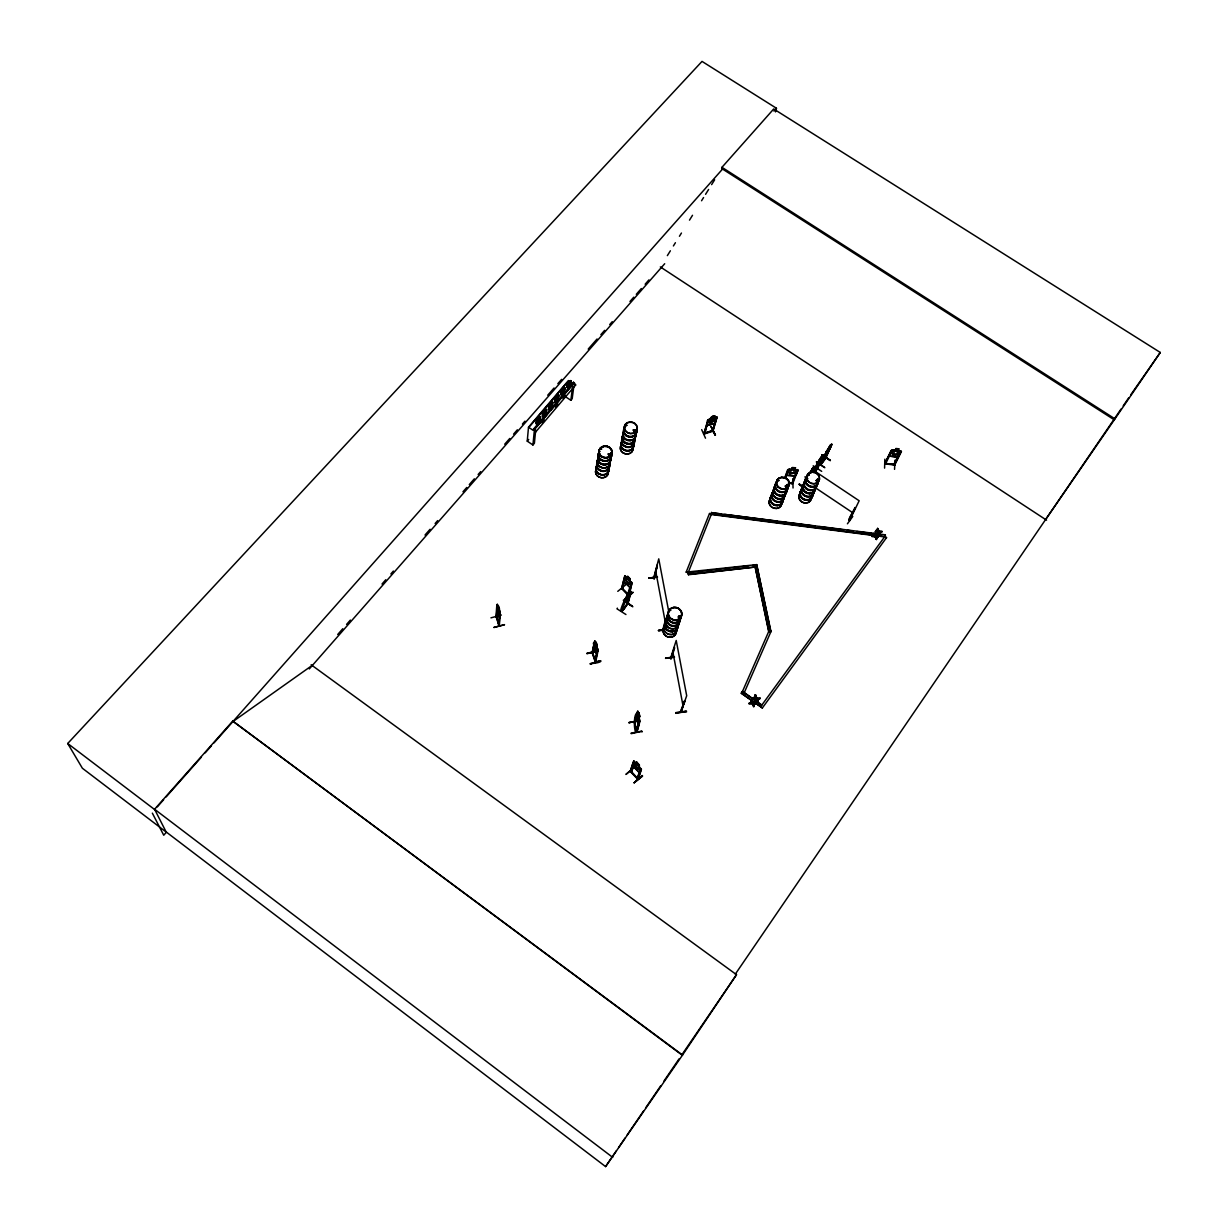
<?xml version="1.0" encoding="UTF-8"?>
<svg xmlns="http://www.w3.org/2000/svg" width="1228" height="1228" viewBox="0 0 1228 1228"><rect width="100%" height="100%" fill="white"/><g stroke="black" fill="none" stroke-linecap="round" stroke-linejoin="round"><path stroke-width="1.5" d="M634.277 721.803L636.871 731.765L636.104 731.028M634.661 721.527L634.523 722.724M636.687 732.088L639.941 721.511L638.545 714.742L638.499 720.253M631.085 733.116L641.952 731.213L631.207 733.669M680.604 711.196L684.656 701.004L681.264 712.056L680.665 710.966M680.788 710.828L681.402 711.703L681.264 710.766M898.405 450.538L901.444 451.505L894.46 465.12L893.585 464.967L894.89 464.598M899.341 455.741L897.376 457.108L889.701 456.202L889.44 454.514M893.585 464.967L899.955 451.935M900.554 450.799L891.497 450.185L884.728 463.862L885.756 464.015L884.974 463.002M670.795 657.533L670.902 658.822L671.332 657.471M671.286 658.561L671.24 657.41M892.817 449.847L895.166 450.093L895.949 448.496L899.188 448.849L898.267 450.569L899.663 451.305L898.205 454.253L895.933 455.312L892.848 454.928L891.82 453.47L893.247 450.507L895.089 450.031M893.769 465.028L894.905 464.291M894.552 469.357L894.966 460.208M897.438 457.062L889.701 456.095M663.427 628.659L663.657 629.55M885.695 463.601L891.881 450.937L890.975 450.814L884.713 463.816L885.142 463.033M890.975 450.814L891.881 450.937M884.59 468.129L884.835 459.211M653.68 577.759L654.401 578.557M654.34 578.541L654.125 577.713C662.184 544.587 652.36 587.184 653.864 577.237M885.096 536.989L885.357 534.825L711.457 512.705L711.304 514.501L885.096 536.989L885.357 534.825M638.345 724.934L636.749 714.512L638.806 724.812M675.83 713.345L686.513 711.15L675.799 712.624M490.939 617.853L501.377 615.028M848.932 519.858L849.883 520.488L849.346 519.644M849.116 519.597L849.853 520.012M493.963 627.539L504.462 624.607M496.818 605.327L495.959 616.778C498.89 621.46 496.02 601.505 497.478 606.125M496.327 617.623L497.34 604.237L497.233 610.562L500.088 617.623M499.274 608.397L498.399 605.711L497.678 608.597L499.627 614.798L499.458 608.689M499.32 610.577L499.121 613.186L498.384 607.568L500.072 612.358L497.248 604.391M500.195 614.829L499.55 614.031L498.645 625.374L499.458 625.681M499.919 613.939L498.998 626.111L496.02 616.149M885.296 536.621L711.426 514.118C706.653 512.061 712.961 516.604 711.58 512.322M535.7 430.015L534.395 443.247L532.937 444.981L527.242 441.159L528.5 427.221L568.38 380.573L573.23 383.781L557.051 402.753M536.759 423.568L538.647 419.7L538.739 421.634L536.82 423.43L538.923 421.787M820.381 461.682L816.175 467.07M532.937 444.981L534.211 431.749L535.853 431.765L575.656 384.993L574.29 382.829L573.43 382.261L533.566 429.032L533.413 430.506L528.5 427.221M544.833 412.47L543.221 414.343L543.375 416.783L544.833 412.47L544.91 414.404L543.252 416.338M538.033 421.542L539.599 422.432L537.557 424.827L536.329 423.537M536.912 423.675L538.923 419.884M537.557 424.827L536.375 423.107M539.445 422.493L538.248 420.928M543.789 417.013L542.546 415.878M543.497 416.43L545.109 412.654M549.238 409.369L551.05 407.22L550.973 405.255L550.819 407.251M548.701 408.663L549.868 410.367L548.655 409.093M549.668 409.446L549.653 407.312L551.249 405.44M557.374 398.271L555.793 400.128C554.949 406.023 558.233 394.019 557.159 400.052L555.256 401.802L557.266 400.236M563.284 393.052L561.61 392.791L561.503 394.787L563.191 390.949L561.411 394.664L563.145 393.236M637.608 778.322L640.448 769.112L641.154 769.849L640.448 769.112M637.946 779.366L641.43 769.02L638.222 779.105L630.747 770.892M824.924 455.373L824.663 456.248L830.251 448.45M554.81 401.495L556.054 402.63M641.338 769.096L633.694 761.053L630.24 771.537L631.284 771.783M567.52 387.695C571.88 382.154 565.525 391.425 567.689 385.684L569.608 386.344L568.902 385.884M703.613 433.791L704.78 433.76L708.203 420.329L703.751 434.083L713.054 431.228M712.961 430.475L703.705 433.76L704.795 433.361M560.736 394.556L562.132 395.493M560.904 394.357L562.255 395.723L563.974 393.344L562.562 392.407M561.871 395.14L563.468 391.133M825.308 458.274L831.479 445.165L830.681 445.611M566.968 387.265L568.196 388.386M568.057 388.063L567.689 385.684M569.301 385.822L569.255 383.842M569.961 386.682L568.717 385.699M565.218 396.552L570.836 400.282L572.632 386.636M573.23 383.781L573.43 382.261M573.768 386.743L572.187 398.701L570.836 400.282M622.611 588.765L621.614 588.504L624.868 575.748M628.306 594.782L621.782 588.043L628.368 594.49M597.483 651.638L597.56 650.64L595.242 662.429L595.334 661.278M595.718 661.907L592.51 652.283M622.32 610.024L621.921 611.114M627.032 604.299L627.846 603.086M591.927 652.774L592.771 653.511L594.613 641.845L592.003 652.866M627.769 603.163L621.69 610.807M595.611 651.684L586.999 653.71M592.433 653.342L594.26 641.937M598.082 650.548L595.595 662.322L592.387 652.651L594.874 640.878L598.128 650.64L595.979 644.255L596.47 649.781L596.992 647.279M590.269 663.55C604.882 663.089 603.623 657.456 590.407 664.271M817.879 480.655L817.065 481.284L816.497 480.301M597.008 651.408L594.92 645.145L596.332 642.29L595.964 643.825L594.751 640.909M816.098 480.593L816.82 480.209M596.501 643.211L597.146 645.176M808.254 475.297L808.116 474.637M809.052 475.19L808.039 474.668M596.977 646.864L596.225 642.321M595.319 662.045L592.034 652.498M595.273 661.339L597.56 650.64M785.951 486.441L786.242 485.367M787.747 485.766L786.641 485.198L786.181 486.134M786.319 485.551L786.641 486.641L787.578 486.196M786.703 486.472L786.902 485.428M777.769 480.348L778.567 479.948M778.767 480.163L777.815 480.47M617.776 591.343L625.697 584.85M621.675 588.596L624.576 576.684L625.252 577.36L622.412 589.21M617.377 608.136L616.978 608.812L625.942 614.522M622.105 587.813L621.614 588.504L628.03 595.135M625.252 577.36L622.335 589.118L622.166 587.859M721.957 167.315L721.68 168.497L1114.303 419.838L1160.291 352.467L773.701 108.97L721.957 167.315L1114.978 418.871M625.328 601.152C649.305 618.59 605.558 587.997 632.328 606.356M621.583 611.176C617.423 613.11 630.793 586.815 628.951 593.677L630.133 593.124L627.569 604.468M622.043 611.406L624.837 599.172L622.55 610.73M629.365 596.148L632.927 592.31L625.451 599.341M627.308 577.605L627.646 576.162L630.056 578.649L629.642 580.169M628.49 593.446C627.661 590.161 632.865 582.763 630.824 583.622M631.1 583.392L629.135 593.615M629.15 594.122L631.929 583.024L624.791 575.64M627.048 604.36L628.675 597.775M629.411 593.907L632.021 583.085L631.376 581.78M666.727 617.193A6.907 6.34 17.2 0 0 673.497 626.065A6.907 6.34 17.2 0 0 679.391 617.239L679.683 616.272M680.082 617.085L680.128 616.609M623.962 602.917C623.962 605.22 631.545 595.396 631.085 591.528L628.045 603.7M667.203 619.833L667.449 618.989M669.705 610.562L670.841 610.423M657.456 577.206L648.768 577.974M633.832 430.276L634.354 431.488L635.336 430.721M635.459 430.583L634.339 430.982M775.497 111.901L776.449 108.264L702.017 61.4L67.709 743.493L82.383 768.252L166.194 832.077L154.59 809.252L232.737 721.082L682.538 1055.052L605.588 1166.6L166.102 831.893M653.68 577.866L658.761 558.863L668.815 611.943L663.32 628.843M654.324 578.68L657.21 566.062M626.74 425.21L626.065 424.75L626.771 425.287M608.904 455.051L609.057 454.16M608.781 454.698L610.07 455.174L609.057 453.992M610.439 454.913C608.52 457.63 608.873 452.564 608.551 454.882M601.551 449.095L600.784 449.202L601.474 448.773M701.679 429.646L705.501 438.196M703.844 434.052L707.911 419.822L717.075 417.198M707.758 421.971L704.55 433.499M716.2 416.783L714.082 417.474L714.665 415.739L711.595 416.752L708.663 422.509L709.845 423.353L714.65 420.728L715.51 417.658L714.128 417.566L714.543 415.816M711.887 431.243L712.915 430.46L704.55 432.962M637.961 721.22L629.012 722.494M712.24 431.519L716.599 417.766L715.878 418.318M712.915 430.921L716.124 419.408M712.9 431.366L717.137 417.044L716.154 416.86M663.826 630.394L658.454 630.593L663.78 629.688M634.308 721.696L637.839 711.165L634.415 723.092M634.968 722.432L637.685 713.007C631.652 711.826 634.968 749.571 639.235 722.402L639.42 721.389L639.235 722.402M663.811 628.398C661.57 632.712 666.927 613.447 667.157 618.759L664.532 627.631M639.496 715.939L639.358 717.505M637.854 722.448L639.711 716.384L639.02 712.931L639.711 716.384M636.196 730.906L639.036 721.45M639.42 721.389L636.442 731.09M748.942 565.862L688.094 572.862L686.176 572.141L756.694 564.619L770.846 630.992L768.682 631.576L755.097 566.707L768.835 631.238L742.188 692.116M688.463 574.735L688.202 572.509L688.463 574.735L755.036 567.044M633.188 762.189L630.21 771.46L637.869 779.273L631.161 772.044C632.681 770.831 633.755 759.671 633.894 762.91M674.464 656.98L665.576 658.361L674.464 657.21M639.128 772.381L640.417 772.09L639.174 772.489L633.172 766.287L633.786 761.16M631.361 772.028L634.185 762.665M670.611 657.824L670.81 658.761L674.479 647.079M634.339 767.561L625.927 774.438L634.001 767.239M636.764 762.127L636.396 763.294M636.841 762.266L635.674 765.965L638.069 768.436L639.251 764.737L636.687 762.22M663.473 629.81L663.442 628.444M674.648 647.985L671.47 658.162M639.358 764.798L639.358 769.756L635.383 766.886L634.385 764.645L635.06 762.481L636.472 763.417M642.213 775.497L634.062 782.865L642.52 776.035M634.17 782.727L642.52 776.065M654.033 578.419L654.278 577.206M637.163 778.721L640.156 769.373M681.11 711.058L684.088 702.6M784.554 478.291L787.547 470.109L788.468 470.171L785.475 478.352M785.475 478.03L787.869 471.736M551.172 407.635L549.392 407.128L549.561 409.154M791.569 469.219L792.26 467.607L795.56 467.745L794.946 469.326M770.693 631.33L756.694 564.619M756.939 566.829L688.57 574.382M792.827 478.659L793.042 488.007M791.876 483.617L797.601 470.723L796.68 470.662L791.876 483.663M792.95 482.85L792.72 483.678L797.985 470.109L789.266 469.081M686.176 572.141L709.523 513.411M688.094 572.862L711.426 514.118M803.388 487.27L799.305 484.108L803.557 486.948M804.862 476.909L807.855 478.674M805.261 482.328L803.296 487.102L799.29 484.124M809.16 473.701L812 469.219M813.228 465.765L821.701 471.352M812.276 469.449L814.747 466.625L812.875 470.846M811.247 472.857L813.796 466.87L812.967 468.513L813.765 467.914M812.414 471.399L814.21 467.592L813.396 468.052M816.374 462.05L824.817 467.684L816.482 461.82M813.243 472.381L817.618 462.25M813.535 472.58L817.971 462.081M821.793 456.847L822.361 455.189L818.646 460.776L823.374 455.051L817.587 468.85M820.857 457.461L817.679 463.831L821.179 459.272M816.712 469.249L822.453 455.25M817.004 469.449L822.499 455.818M825.799 451.95L826.597 451.505L820.457 464.783L825.891 457.706M820.949 464.89L820.749 464.967C817.664 468.037 833.106 438.549 830.297 446.01M825.584 458.689L831.939 444.106L830.189 448.512M830.312 460.5L821.931 454.744L830.389 460.316M814.901 472.227L817.802 468.19M741.236 693.206L762.373 707.942L741.236 693.206L742.541 691.303L761.79 705.133L743.892 692.669M770.846 630.992L768.835 631.238L770.739 632.067L744.122 692.976L742.326 691.794M770.739 632.067L768.682 631.576M820.519 464.598L825.922 457.353M752.442 703.721L749.003 703.598L752.442 703.721L753.7 706.944L753.148 703.721L755.819 703.997L753.148 703.721M752.196 702.999L749.479 702.953L752.104 703.214L751.106 700.666L752.104 703.214M751.567 700.037L752.81 703.23L756.202 703.537L752.902 703.015L751.567 700.037L751.014 700.866M756.233 698.625L752.887 698.302L756.325 698.41L757.599 701.633L756.325 698.41M756.08 697.704L753.378 697.642L755.987 697.918L754.99 695.37L755.987 697.918M756.694 697.918L755.45 694.741L756.694 697.918L760.086 698.241M756.939 698.64L759.702 698.686L756.939 698.64L758.044 701.019L757.031 698.425M754.253 706.115L753.056 703.936M854.78 507.778C857.328 506.581 848.548 517.218 849.009 519.92L849.791 520.426M760.623 706.729L884.943 536.39L886.432 537.879L884.943 536.39M854.964 507.517L849.223 519.475M849.653 520.442L859.155 500.763L812.552 469.679M852.785 516.435L847.412 523.803M621.997 611.375L628.168 603.378M889.548 454.514L891.589 450.216M893.923 464.506L893.999 464.123M894.828 464.66L900.861 452.058L899.94 452.257M874.965 536.728L871.803 536.39L875.088 536.482L876.331 539.491L875.088 536.482M874.843 535.822C868.273 534.825 878.035 537.849 873.737 533.689L874.152 533.121C873.215 537.726 883.085 536.145 875.503 535.853M878.465 531.939L875.318 531.617L878.588 531.693L879.831 534.702L878.588 531.693M878.342 531.049C872.97 531.985 878.972 526.904 878.22 531.294M877.652 528.362L878.88 531.325L882.072 531.647L879.002 531.064L877.652 528.362L877.114 529.161M875.625 536.743L878.281 536.759L875.625 536.743L876.746 538.923L875.748 536.498M881.643 532.231L879.125 531.97L882.211 531.402M816.113 467.177L821.471 459.303M820.365 461.667L821.532 459.226M629.335 595.565L625.359 600.569L627.401 594.797M816.927 468.589L815.024 471.905M799.167 484.385L803.143 487.593M816.451 480.409L816.758 481.161M787.363 486.457L787.301 485.444M778.061 479.994L778.736 480.67M679.851 616.993L678.409 617.285M624.868 599.31L631.085 591.528L627.631 595.027L628.997 593.001M829.821 448.42L826.352 452.932L828.578 448.22M809.252 473.778L814.333 466.901M818.738 460.822L817.925 462.142M831.586 444.505L826.521 451.152L820.857 464.89L826.306 457.614M633.755 430.307L635.06 429.846M667.357 255.624L670.381 250.788M673.404 245.953L675.415 242.714M679.437 236.267L681.448 233.044M689.491 220.134L692.515 215.284M701.556 200.763L703.567 197.539M705.578 194.316L708.602 189.465M711.626 184.63L714.635 179.795M626.648 425.287L625.835 424.658M601.029 449.141L601.597 449.034M810.219 472.519L811.355 470.8M567.735 387.664L569.024 385.715M543.405 416.353L545.232 414.742M232.737 721.082L682.354 1055.312L736.416 974.817L735.465 973.911L1121.041 409.031M1123.206 405.869L1128.593 397.979M1130.742 394.817L1160.291 352.467M605.588 1166.6L616.41 1150.743M618.574 1147.581L625.052 1138.064M627.216 1134.902L643.441 1111.125M645.606 1107.948L660.741 1085.767M663.98 1081.008L679.115 1058.812M682.354 1054.069L736.508 974.679L311.144 664.762M894.69 464.66L885.127 463.478M1045.611 519.536L1114.303 419.838M762.373 707.942L886.616 537.511M755.711 704.197L756.294 703.337M757.599 701.633L758.136 700.82M759.595 698.901L760.178 698.041M876.331 539.491L876.869 538.678M878.143 537.004L878.711 536.175M879.831 534.702L879.263 531.724M496.511 616.241L499.351 626.019L496.434 616.579M829.714 446.777L831.632 444.429M749.003 703.598L749.571 702.738M752.887 698.302L753.47 697.443M754.898 695.57L755.45 694.741M871.803 536.39L872.371 535.561M875.318 531.617L875.871 530.788M814.609 472.028L817.449 468.068M830.251 460.607L821.916 454.867M820.642 457.998L823.374 455.051M829.33 446.685L831.141 444.336M821.486 457.507L818.585 462.649L820.273 460.454M811.14 471.322L812.844 469.096M817.326 463.647L822.76 456.555M803.895 485.935L803.849 486.38M714.389 423.491L707.098 425.563L714.404 423.506L715.909 421.542M621.583 611.222C626.679 608.842 630.977 593.508 630.133 593.124M625.113 599.433L624.223 599.939M536.145 423.875L538.186 421.48M542.316 416.645L544.342 414.266M543.912 417.244L545.815 414.634L544.403 413.698M537.143 426.116L540.888 421.741M543.375 418.825L547.105 414.435M550.835 410.06L554.565 405.685M535.853 431.765L534.426 429.6L574.29 382.829M541.855 422.785L544.326 419.884M555.394 406.882L557.865 403.981M562.792 398.194L565.248 395.309M527.242 441.159L528.715 439.44M529.928 426.147L566.937 382.86M550.973 405.255L549.653 407.312M557.098 398.087L555.486 401.848M166.44 832.154L163.738 835.24L152.349 813.151M337.715 634.492L342.781 628.721M346.572 624.407L350.364 620.079M382 584.037L385.792 579.723M390.857 573.952L393.374 571.066M425.011 535.024L430.076 529.268M435.126 523.496L437.659 520.611M462.956 491.783L466.763 487.47M469.296 484.584L474.346 478.813M478.137 474.484L480.67 471.613M504.708 444.214L509.774 438.457M513.565 434.129L517.356 429.8M522.422 424.044L524.955 421.158M547.719 395.216L554.058 388.002M557.85 383.673L561.641 379.36M588.212 349.09L597.069 338.989M600.86 334.676L604.652 330.347M609.717 324.576L612.25 321.705M629.964 301.52L633.755 297.191M636.288 294.306L641.338 288.549M645.145 284.221L648.937 279.892M309.287 668.938L664.701 263.728M157.322 806.842L163.631 799.735M166.148 796.895L201.407 757.108M205.183 752.841L211.492 745.734M214.01 742.894L722.555 169.065M773.947 111.088L776.449 108.264M670.703 657.809L676.214 640.463L686.698 695.754L680.895 712.117L680.696 711.073M791.753 483.233L792.843 482.85M792.045 482.742L791.86 483.203M679.821 617.561L679.913 616.548M808.039 474.99L809.068 474.929M786.027 486.365L787.301 486.948L787.839 485.996M778.644 480.762L777.831 480.655M894.675 465.059L884.805 463.831M633.019 441.405L632.973 440.545M639.174 772.489L633.172 766.287M633.694 761.053L634.738 761.575M794.639 475.804L796.45 474.284L798.093 470.094L797.125 469.556M632.973 592.372L625.129 598.696M631.008 586.984L629.887 587.521L631.023 586.831M624.407 581.78L630.025 587.567L624.315 581.842L623.916 579.509L624.469 581.78M630.056 578.649L630.087 584.451L628.629 584.359L625.451 579.677L626.065 576.991L627.385 577.743M707.957 419.915C711.135 418.855 711.058 416.215 714.665 415.739M232.89 721.573L312.096 665.453M678.869 615.995L678.102 616.901M597.33 654.094L596.608 654.432C590.131 628.567 595.196 654.892 597.361 654.202M634.446 430.153L635.306 429.969M789.297 469.035L787.977 469.587L786.826 475.389L794.7 475.865L786.826 475.282L786.488 473.67M708.341 420.621L707.359 420.59M707.42 421.48L716.738 418.717M600.676 660.848L590.269 663.826M597.023 646.926L597.545 648.906L594.889 661.478M595.657 651.439L586.8 653.434L595.457 651.147M499.382 608.781L497.616 604.897M497.202 610.546L499.673 618.022M679.514 616.303L678.915 617.346M791.661 469.28L789.773 469.71L788.652 472.626L789.85 473.977L795.161 473.026L796.297 470.094L794.808 469.48L795.422 467.791L792.183 467.638M637.854 720.79L628.982 722.755M628.966 722.617L638.023 721.112M637.685 713.007L637.102 712.117M684.84 701.94L684.288 701.05M675.722 712.808L686.544 711.933M674.31 656.688L665.561 658.208M667.157 618.759L666.604 617.899M658.454 630.593L663.887 629.795M663.749 630.025L658.53 630.378M555.793 400.128L556.975 399.96M657.302 576.684L648.737 578.265M648.722 578.127L657.456 576.96M752.749 565.417L756.54 564.987M715.034 435.249L711.165 426.761M573.998 385.039L575.656 384.993M679.023 616.042L678.808 617.116M679.084 617.377L679.836 616.563M818.001 480.378L816.896 479.81L816.712 480.9M817.326 481.499L816.206 480.762M634.876 431.442L633.786 430.706M788.622 482.727L791.784 482.911M788.499 483.049L792.751 483.249M788.514 483.356L792.674 483.617M788.483 470.477L787.547 470.109M885.142 463.432L893.738 464.276M713.345 512.951L720.897 513.918M724.673 514.409L749.218 517.587M752.994 518.078L777.539 521.255M781.315 521.746L786.979 522.483M790.755 522.974L815.3 526.152M819.091 526.628L843.636 529.821M847.412 530.296L853.076 531.033M856.852 531.524L871.957 533.474M875.733 533.965L881.397 534.702M609.288 455.189L609.441 455.235A6.662 5.879 10.4 0 1 610.331 456.709M816.912 481.238L818.109 480.854M624.776 575.809L625.697 576.162M537.143 423.522L537.311 421.772M634.554 721.88L636.856 731.658M660.326 266.921L1046.563 520.165M562.731 392.208L563.913 393.774M556.652 399.346L557.988 400.85L556.591 399.914M556.484 399.545L557.834 400.896L556.438 399.96M554.764 401.924L556.177 402.861M550.543 406.499L551.894 408.003L550.482 407.067M550.374 406.698L551.74 408.064L550.328 407.128M544.234 413.897L545.754 415.202L544.188 414.312M538.064 421.127L539.476 422.064M815.269 487.685L853.276 513.104M533.566 429.032L534.426 429.6M735.372 974.034L736.416 974.817M154.59 809.252L612.741 1157.405M67.709 743.493L154.805 809.682M900.477 450.845L901.321 451.52M636.35 763.816L638.76 766.287M630.593 771.23L638.146 779.028M706.591 424.228L707.159 425.686M499.55 614.031L499.827 614.921M493.978 627.324L504.462 624.822M642.014 731.995L641.937 731.535M672.76 651.347L683.044 705.946M655.629 570.713L665.484 623.179M500.057 612.358L499.382 625.988M639.312 717.551L638.852 721.972L637.516 715.325L639.02 712.931L638.545 714.343L637.716 711.181L639.788 721.542M813.949 490.77L813.888 490.494A6.478 5.664 21.4 0 1 806.458 496.68A6.478 5.664 21.4 0 1 802.283 487.531M635.705 434.42A6.508 5.695 11.6 0 1 627.861 440.576A6.508 5.695 11.6 0 1 624.039 431.488M635.367 432.532A6.6 5.772 11.6 0 1 633.126 439.624A6.6 5.772 11.6 0 1 624.699 438.519A6.6 5.772 11.6 0 1 624.054 431.043M633.203 430.122A6.6 5.772 11.6 0 1 634.462 431.212M623.471 434.436A6.508 5.695 11.6 0 0 624.116 441.804A6.478 5.679 11.6 0 0 632.359 443.001A6.478 5.679 11.6 0 0 634.569 436.032A6.508 5.695 11.6 0 1 632.405 442.894A6.508 5.695 11.6 0 1 624.116 441.804A6.478 5.679 11.6 0 1 623.471 434.574M634.615 435.833A6.478 5.679 11.6 0 1 632.405 442.801A6.478 5.679 11.6 0 1 624.146 441.712A6.478 5.679 11.6 0 1 623.502 434.359M636.595 430.521A6.631 5.787 11.6 0 1 628.613 436.784A6.631 5.787 11.6 0 1 624.73 427.544M635.336 432.348A6.508 5.695 11.6 0 1 633.111 439.348A6.508 5.695 11.6 0 1 624.806 438.258A6.508 5.695 11.6 0 1 624.162 430.874M633.203 429.969A6.508 5.695 11.6 0 1 634.431 431.043M636.457 430.736A6.539 5.71 11.6 0 1 628.582 436.922A6.539 5.71 11.6 0 1 624.76 427.804M636.626 430.322A6.631 5.802 11.6 0 1 628.644 436.585A6.631 5.802 11.6 0 1 624.76 427.344M636.595 430.122A6.539 5.71 11.6 0 1 629.55 436.462A6.539 5.71 11.6 0 1 624.07 428.465M624.868 427.175A6.539 5.71 11.6 0 1 626.034 426.147M633.095 443.323A6.447 5.649 11.6 0 1 630.9 450.262A6.447 5.649 11.6 0 1 622.688 449.172A6.447 5.649 11.6 0 1 622.059 441.865M633.264 442.894A6.539 5.726 11.6 0 1 631.023 449.924A6.539 5.726 11.6 0 1 622.703 448.834A6.539 5.726 11.6 0 1 622.059 441.42M632.988 447.744A6.432 5.649 11.6 0 1 625.221 453.869A6.432 5.649 11.6 0 1 621.475 444.858M633.003 447.621A6.432 5.649 11.6 0 1 625.252 453.746A6.432 5.649 11.6 0 1 621.491 444.736M634.508 436.37A6.478 5.664 11.6 0 1 632.297 443.339A6.478 5.664 11.6 0 1 624.039 442.249A6.478 5.664 11.6 0 1 623.41 434.912M634.569 436.17A6.493 5.695 11.6 0 1 632.343 443.154A6.493 5.695 11.6 0 1 624.07 442.065A6.493 5.695 11.6 0 1 623.425 434.697M634.492 440.745A6.554 5.741 11.6 0 1 626.587 446.977A6.554 5.741 11.6 0 1 622.749 437.813M633.218 442.709A6.447 5.649 11.6 0 1 631.023 449.663A6.447 5.649 11.6 0 1 622.811 448.573A6.447 5.649 11.6 0 1 622.166 441.266M634.323 441.159A6.462 5.664 11.6 0 1 626.526 447.284A6.462 5.664 11.6 0 1 622.749 438.258M634.446 440.545A6.462 5.664 11.6 0 1 626.648 446.685A6.462 5.664 11.6 0 1 622.872 437.644M610.7 458.412A6.57 5.787 10.4 0 1 602.733 464.691A6.57 5.787 10.4 0 1 598.942 455.465M610.823 458.197A6.662 5.879 10.4 0 1 602.748 464.552A6.662 5.879 10.4 0 1 598.911 455.204M609.671 459.947A6.554 5.787 10.4 0 1 607.384 467.054A6.554 5.787 10.4 0 1 599.018 465.965A6.554 5.787 10.4 0 1 598.42 458.489A6.554 5.787 10.4 0 0 599.034 465.826A6.554 5.787 10.4 0 0 607.399 466.932A6.554 5.787 10.4 0 0 609.687 459.825M610.991 453.086A6.693 5.894 10.4 0 1 608.658 460.3A6.693 5.894 10.4 0 1 600.139 459.195A6.693 5.894 10.4 0 1 599.525 451.582M610.807 457.814A6.57 5.787 10.4 0 1 602.841 464.092A6.57 5.787 10.4 0 1 599.049 454.867M608.182 453.93A6.57 5.787 10.4 0 1 610.316 456.34M610.869 453.332A6.6 5.802 10.4 0 1 608.566 460.454A6.6 5.802 10.4 0 1 600.17 459.349A6.6 5.802 10.4 0 1 599.556 451.843M610.869 458.013A6.662 5.879 10.4 0 1 602.779 464.368A6.662 5.879 10.4 0 1 598.942 455.02M608.198 454.068A6.662 5.879 10.4 0 1 610.362 456.524M611.022 452.902A6.693 5.894 10.4 0 1 608.689 460.116A6.693 5.894 10.4 0 1 600.17 458.996A6.693 5.894 10.4 0 1 599.556 451.397M610.976 452.718A6.6 5.818 10.4 0 1 608.674 459.84A6.6 5.818 10.4 0 1 600.262 458.735A6.6 5.818 10.4 0 1 599.663 451.229M608.351 467.116A6.493 5.741 10.4 0 1 606.079 474.161A6.493 5.741 10.4 0 1 597.806 473.072A6.493 5.741 10.4 0 1 597.207 465.658M608.474 466.886A6.585 5.818 10.4 0 1 606.171 474.023A6.585 5.818 10.4 0 1 597.775 472.918A6.585 5.818 10.4 0 1 597.176 465.397M608.336 471.399A6.493 5.741 10.4 0 1 601.29 477.769A6.493 5.741 10.4 0 1 595.918 469.771A6.462 5.71 10.4 0 0 601.306 477.677A6.462 5.71 10.4 0 0 608.321 471.322M609.641 460.086A6.554 5.787 10.4 0 1 607.353 467.193A6.554 5.787 10.4 0 1 599.003 466.087A6.554 5.787 10.4 0 1 598.404 458.627M609.641 464.644A6.616 5.848 10.4 0 1 601.628 470.969A6.616 5.848 10.4 0 1 597.806 461.667M608.505 466.701A6.585 5.818 10.4 0 1 606.202 473.839A6.585 5.818 10.4 0 1 597.806 472.749A6.585 5.818 10.4 0 1 597.207 465.228M609.533 466.548A6.524 5.756 10.4 0 1 600.768 471.015A6.524 5.756 10.4 0 1 597.821 462.112M609.595 464.445A6.524 5.756 10.4 0 1 602.518 470.846A6.524 5.756 10.4 0 1 597.115 462.802M597.913 461.513A6.524 5.756 10.4 0 1 599.08 460.469M562.577 392.561A3.607 0.906 -56.7 0 1 560.981 392.239A3.607 0.906 -56.7 0 1 564.542 387.71A3.607 0.906 -56.7 0 1 563.13 391.855M786.534 489.404A6.539 5.741 20.2 0 1 782.589 495.682A6.539 5.741 20.2 0 1 774.714 492.72A6.539 5.741 20.2 0 1 775.942 485.413M786.703 489.189A6.631 5.818 20.2 0 1 782.712 495.559A6.631 5.818 20.2 0 1 774.714 492.551A6.631 5.818 20.2 0 1 775.958 485.137M785.367 492.443A6.539 5.741 20.2 0 1 781.438 498.721A6.539 5.741 20.2 0 1 773.563 495.759A6.539 5.741 20.2 0 1 774.791 488.452M785.475 492.182A6.539 5.741 20.2 0 1 777.938 498.491A6.539 5.741 20.2 0 1 773.778 489.251M788.054 485.705A6.662 5.833 20.1 0 1 784.047 492.106A6.662 5.833 20.1 0 1 776.019 489.082A6.662 5.833 20.1 0 1 777.263 481.637M786.764 488.821A6.554 5.741 20.1 0 1 779.212 495.145A6.554 5.741 20.1 0 1 775.052 485.889M785.26 486.012A6.554 5.741 20.1 0 1 786.212 487.347M787.332 484.446A6.57 5.756 20.1 0 1 784.938 491.845A6.57 5.756 20.1 0 1 776.342 489.696A6.57 5.756 20.1 0 1 777.247 481.913M786.78 489.02A6.647 5.818 20.2 0 1 782.773 495.391A6.647 5.818 20.2 0 1 774.776 492.382A6.647 5.818 20.2 0 1 776.019 484.968M785.26 486.165A6.647 5.818 20.2 0 1 786.212 487.516M788.115 485.336A6.57 5.756 20.1 0 1 780.548 491.676A6.57 5.756 20.1 0 1 776.357 482.389M782.558 502.145A6.478 5.695 20.2 0 1 772.98 504.416A6.478 5.695 20.2 0 1 772.259 495.222M782.911 498.967A6.57 5.772 20.2 0 1 778.951 505.291A6.57 5.772 20.2 0 1 771.046 502.313A6.57 5.772 20.2 0 1 772.274 494.961M785.275 492.612A6.508 5.71 20.2 0 1 781.361 498.875A6.508 5.71 20.2 0 1 773.517 495.912A6.508 5.71 20.2 0 1 774.745 488.637M784.231 495.559A6.585 5.787 20.2 0 1 780.256 501.899A6.585 5.787 20.2 0 1 772.32 498.921A6.585 5.787 20.2 0 1 773.563 491.538M782.973 498.614A6.478 5.695 20.2 0 1 775.497 504.877A6.478 5.695 20.2 0 1 771.384 495.698M782.973 498.798A6.57 5.772 20.2 0 1 779.012 505.122A6.57 5.772 20.2 0 1 771.107 502.145A6.57 5.772 20.2 0 1 772.351 494.792M784.293 495.391A6.585 5.787 20.2 0 1 776.695 501.761A6.585 5.787 20.2 0 1 772.519 492.428M784.293 495.206A6.508 5.71 20.2 0 1 776.787 501.484A6.508 5.71 20.2 0 1 772.658 492.29M679.498 622.274A6.815 6.247 17.2 0 1 670.826 625.666A6.815 6.247 17.2 0 1 666.758 617.408M679.79 619.05A6.815 6.247 17.2 0 1 679.867 620.693M678.992 621.614A6.8 6.247 17.2 0 1 670.887 628.506A6.8 6.247 17.2 0 1 666.804 618.574M680.911 615.75A6.938 6.355 17.2 0 1 673.543 622.918A6.938 6.355 17.2 0 1 667.648 614.092M679.944 618.528A6.815 6.247 17.2 0 1 672.698 625.574A6.815 6.247 17.2 0 1 666.911 616.886M680.834 617.592A6.846 6.263 17.2 0 1 672.606 622.857A6.846 6.263 17.2 0 1 667.679 614.307M680.926 615.428A6.846 6.278 17.2 0 1 673.65 622.504A6.846 6.278 17.2 0 1 667.832 613.77M677.211 627.554A6.831 6.278 17.3 0 1 669.076 634.477A6.831 6.278 17.3 0 1 664.977 624.484M675.753 628.69A6.723 6.186 17.3 0 1 673.051 636.595A6.723 6.186 17.3 0 1 664.241 634.385A6.723 6.186 17.3 0 1 665.423 626.096A6.723 6.186 17.3 0 0 664.271 634.293A6.723 6.186 17.3 0 0 673.082 636.503A6.723 6.186 17.3 0 0 675.784 628.582M678.884 621.905A6.769 6.217 17.2 0 1 674.571 628.69A6.769 6.217 17.2 0 1 666.436 625.574A6.769 6.217 17.2 0 1 667.925 617.715M678.163 624.53A6.861 6.293 17.2 0 1 669.981 631.468A6.861 6.293 17.2 0 1 665.868 621.445M677.257 627.401A6.831 6.278 17.3 0 1 669.122 634.323A6.831 6.278 17.3 0 1 665.023 624.331M678.01 624.714A6.769 6.217 17.2 0 1 669.951 631.56A6.769 6.217 17.2 0 1 665.898 621.675M678.209 624.361A6.861 6.293 17.2 0 1 670.027 631.315A6.861 6.293 17.2 0 1 665.914 621.291M678.178 624.208A6.769 6.217 17.2 0 1 670.104 631.054A6.769 6.217 17.2 0 1 666.052 621.168M816.543 484.047A6.524 5.695 21.4 0 1 812.675 490.294A6.524 5.695 21.4 0 1 804.816 487.347A6.524 5.695 21.4 0 1 805.967 480.071M816.712 483.832A6.616 5.772 21.4 0 1 812.782 490.172A6.616 5.772 21.4 0 1 804.816 487.178A6.616 5.772 21.4 0 1 805.982 479.795M804.877 482.788A6.493 5.664 21.4 0 0 803.726 490.033A6.493 5.664 21.4 0 0 811.539 492.981A6.493 5.664 21.4 0 0 815.392 486.749A6.524 5.695 21.4 0 1 811.508 493.088A6.493 5.664 21.4 0 1 803.634 490.248A6.524 5.695 21.4 0 1 804.77 483.003A6.493 5.664 21.4 0 0 803.634 490.248A6.524 5.695 21.4 0 0 811.447 493.226A6.524 5.695 21.4 0 0 815.269 487.102M804.831 482.865A6.524 5.695 21.4 0 0 803.665 490.125A6.524 5.695 21.4 0 0 811.508 493.088A6.493 5.664 21.4 0 0 815.3 486.963A6.524 5.695 21.4 0 1 811.447 493.226A6.524 5.695 21.4 0 1 803.557 490.386A6.524 5.695 21.4 0 1 804.724 483.126M817.602 478.859A6.647 5.787 21.4 0 1 815.254 486.319A6.647 5.787 21.4 0 1 806.566 484.139A6.647 5.787 21.4 0 1 807.41 476.295M816.912 484.983A6.539 5.695 21.4 0 1 807.732 489.143A6.539 5.695 21.4 0 1 806.197 479.488M817.434 479.089A6.554 5.71 21.4 0 1 815.116 486.457A6.554 5.71 21.4 0 1 806.55 484.308A6.554 5.71 21.4 0 1 807.379 476.571M818.247 480.163A6.647 5.787 21.4 0 1 814.317 486.518A6.647 5.787 21.4 0 1 806.305 483.51A6.647 5.787 21.4 0 1 807.487 476.111M818.247 479.964A6.554 5.71 21.4 0 1 814.364 486.242A6.554 5.71 21.4 0 1 806.474 483.279A6.554 5.71 21.4 0 1 807.625 475.973M812.429 493.84A6.462 5.649 21.5 0 1 808.592 500.057A6.462 5.649 21.5 0 1 800.825 497.125A6.462 5.649 21.5 0 1 801.976 489.911M812.598 493.641A6.539 5.726 21.5 0 1 808.715 499.934A6.539 5.726 21.5 0 1 800.825 496.956A6.539 5.726 21.5 0 1 801.991 489.65M811.247 496.68A6.447 5.649 21.5 0 1 803.88 502.912A6.447 5.649 21.5 0 1 799.735 493.794M811.309 496.496A6.416 5.618 21.5 0 1 803.972 502.697A6.416 5.618 21.5 0 1 799.827 493.625M815.177 487.27A6.493 5.664 21.4 0 1 811.324 493.487A6.493 5.664 21.4 0 1 803.511 490.555A6.493 5.664 21.4 0 1 804.662 483.31M814.026 490.218A6.57 5.741 21.4 0 1 810.127 496.526A6.57 5.741 21.4 0 1 802.222 493.549A6.57 5.741 21.4 0 1 803.388 486.211M812.675 493.272A6.462 5.649 21.5 0 1 808.838 499.489A6.462 5.649 21.5 0 1 801.055 496.557A6.462 5.649 21.5 0 1 802.206 489.327M812.675 493.472A6.554 5.726 21.5 0 1 808.776 499.75A6.554 5.726 21.5 0 1 800.902 496.787A6.554 5.726 21.5 0 1 802.068 489.465M814.103 489.865A6.478 5.664 21.4 0 1 810.25 496.081A6.478 5.664 21.4 0 1 802.452 493.149A6.478 5.664 21.4 0 1 803.603 485.904M627.278 578.219L626.648 580.905L628.889 583.208L629.519 580.537L627.278 578.219M628.061 576.945L629.396 578.925L628.061 576.945M627.001 596.639L626.387 599.279L628.936 594.214L627.001 596.639M711.073 418.978L710.198 422.048L713.1 421.189L713.959 418.119L711.073 418.978M712.117 416.906L713.99 416.353L712.117 416.906M711.165 426.561L715.463 435.157L711.104 426.561M637.209 762.895L638.637 764.875L637.209 762.895M791.461 469.802L790.341 472.734L793.472 472.918L794.608 470.002L791.461 469.802M792.735 468.006L794.762 468.129L792.735 468.006M828.486 448.803L827.242 451.766L830.174 446.608L828.486 448.803M894.905 450.722L893.462 453.669L896.547 454.053L898.006 451.106L894.905 450.722M896.363 448.926L898.359 449.187L896.363 448.926M813.703 466.809L811.861 469.188L813.796 466.87M625.743 431.105A6.57 5.741 11.6 0 0 636.918 429.969A6.57 5.741 11.6 0 0 629.688 421.925A6.57 5.741 11.6 0 0 625.743 431.105M625.697 431.396A6.554 5.71 11.6 0 0 636.825 430.276A6.554 5.71 11.6 0 0 629.642 422.263A6.554 5.71 11.6 0 0 625.697 431.396M600.4 455.312A6.631 5.833 10.5 0 0 611.697 454.145A6.631 5.833 10.5 0 0 604.452 445.994A6.631 5.833 10.5 0 0 600.4 455.312A6.585 5.802 10.5 0 0 611.667 454.114A6.585 5.802 10.5 0 0 604.468 446.025A6.585 5.802 10.5 0 0 600.446 455.281M600.369 455.603A6.6 5.818 10.5 0 0 611.621 454.437A6.6 5.818 10.5 0 0 604.406 446.317A6.6 5.818 10.5 0 0 600.369 455.603A6.585 5.802 10.5 0 0 611.605 454.421A6.585 5.802 10.5 0 0 604.406 446.332A6.585 5.802 10.5 0 0 600.385 455.588M568.104 386.022A3.592 0.89 -56.8 0 0 570.959 380.803A3.592 0.89 -56.8 0 0 567.551 384.088A3.592 0.89 -56.8 0 0 568.104 386.022M568.38 386.206A3.592 0.89 -56.8 0 0 571.235 380.987A3.592 0.89 -56.8 0 0 567.827 384.272A3.592 0.89 -56.8 0 0 568.38 386.206M562.317 393.313A3.607 0.906 -56.7 0 0 565.156 388.094A3.607 0.906 -56.7 0 0 561.749 391.394A3.607 0.906 -56.7 0 0 562.317 393.313M543.666 414.665A3.623 0.921 -56.5 0 0 546.506 409.431A3.623 0.921 -56.5 0 0 543.022 412.808A3.623 0.921 -56.5 0 0 543.666 414.665M543.943 414.849A3.623 0.921 -56.5 0 0 546.782 409.615A3.623 0.921 -56.5 0 0 543.298 412.992A3.623 0.921 -56.5 0 0 543.943 414.849M555.946 400.282A3.607 0.906 -56.6 0 0 558.786 395.048A3.607 0.906 -56.6 0 0 555.348 398.379A3.607 0.906 -56.6 0 0 555.946 400.282M556.207 400.466A3.607 0.906 -56.6 0 0 559.062 395.232A3.607 0.906 -56.6 0 0 555.624 398.563A3.607 0.906 -56.6 0 0 556.207 400.466M549.822 407.45A3.623 0.906 -56.6 0 0 552.661 402.231A3.623 0.906 -56.6 0 0 549.208 405.578A3.623 0.906 -56.6 0 0 549.822 407.45M550.098 407.635A3.623 0.906 -56.6 0 0 552.938 402.4A3.623 0.906 -56.6 0 0 549.484 405.762A3.623 0.906 -56.6 0 0 550.098 407.635M537.48 421.91A3.638 0.921 -56.4 0 0 540.335 416.676A3.638 0.921 -56.4 0 0 536.82 420.083A3.638 0.921 -56.4 0 0 537.48 421.91M537.757 422.094A3.638 0.921 -56.4 0 0 540.596 416.86A3.638 0.921 -56.4 0 0 537.096 420.268A3.638 0.921 -56.4 0 0 537.757 422.094M778.03 486.61A6.6 5.772 20.1 0 0 789.051 485.413A6.6 5.772 20.1 0 0 781.561 477.262A6.6 5.772 20.1 0 0 778.03 486.61M777.923 486.902A6.585 5.756 20.1 0 0 788.929 485.705A6.585 5.756 20.1 0 0 781.453 477.569A6.585 5.756 20.1 0 0 777.923 486.902M777.969 486.733A6.6 5.787 20.1 0 0 789.021 485.536A6.6 5.787 20.1 0 0 781.515 477.37A6.6 5.787 20.1 0 0 777.969 486.733M774.193 508.269A6.462 5.695 20.2 0 0 781.668 502.006A6.432 5.664 20.2 0 1 774.208 508.254A6.462 5.695 20.2 0 1 770.094 499.105A6.432 5.664 20.2 0 0 774.208 508.254M669.813 617.469A6.877 6.293 17.2 0 0 681.448 616.072A6.877 6.293 17.2 0 0 673.819 607.338A6.877 6.293 17.2 0 0 669.813 617.469M669.751 617.715A6.861 6.278 17.2 0 0 681.356 616.318A6.861 6.278 17.2 0 0 673.742 607.599A6.861 6.278 17.2 0 0 669.751 617.715A6.877 6.293 17.2 0 0 681.417 616.164A6.877 6.293 17.2 0 0 673.773 607.43A6.877 6.293 17.2 0 0 669.782 617.577M807.333 480.01A6.585 5.741 21.3 0 0 818.554 481.453A6.585 5.741 21.3 0 0 813.427 472.043A6.585 5.741 21.3 0 0 807.333 480.01M807.287 480.163A6.57 5.71 21.3 0 0 818.462 481.622A6.57 5.71 21.3 0 0 813.35 472.227A6.57 5.71 21.3 0 0 807.287 480.163"/></g></svg>
